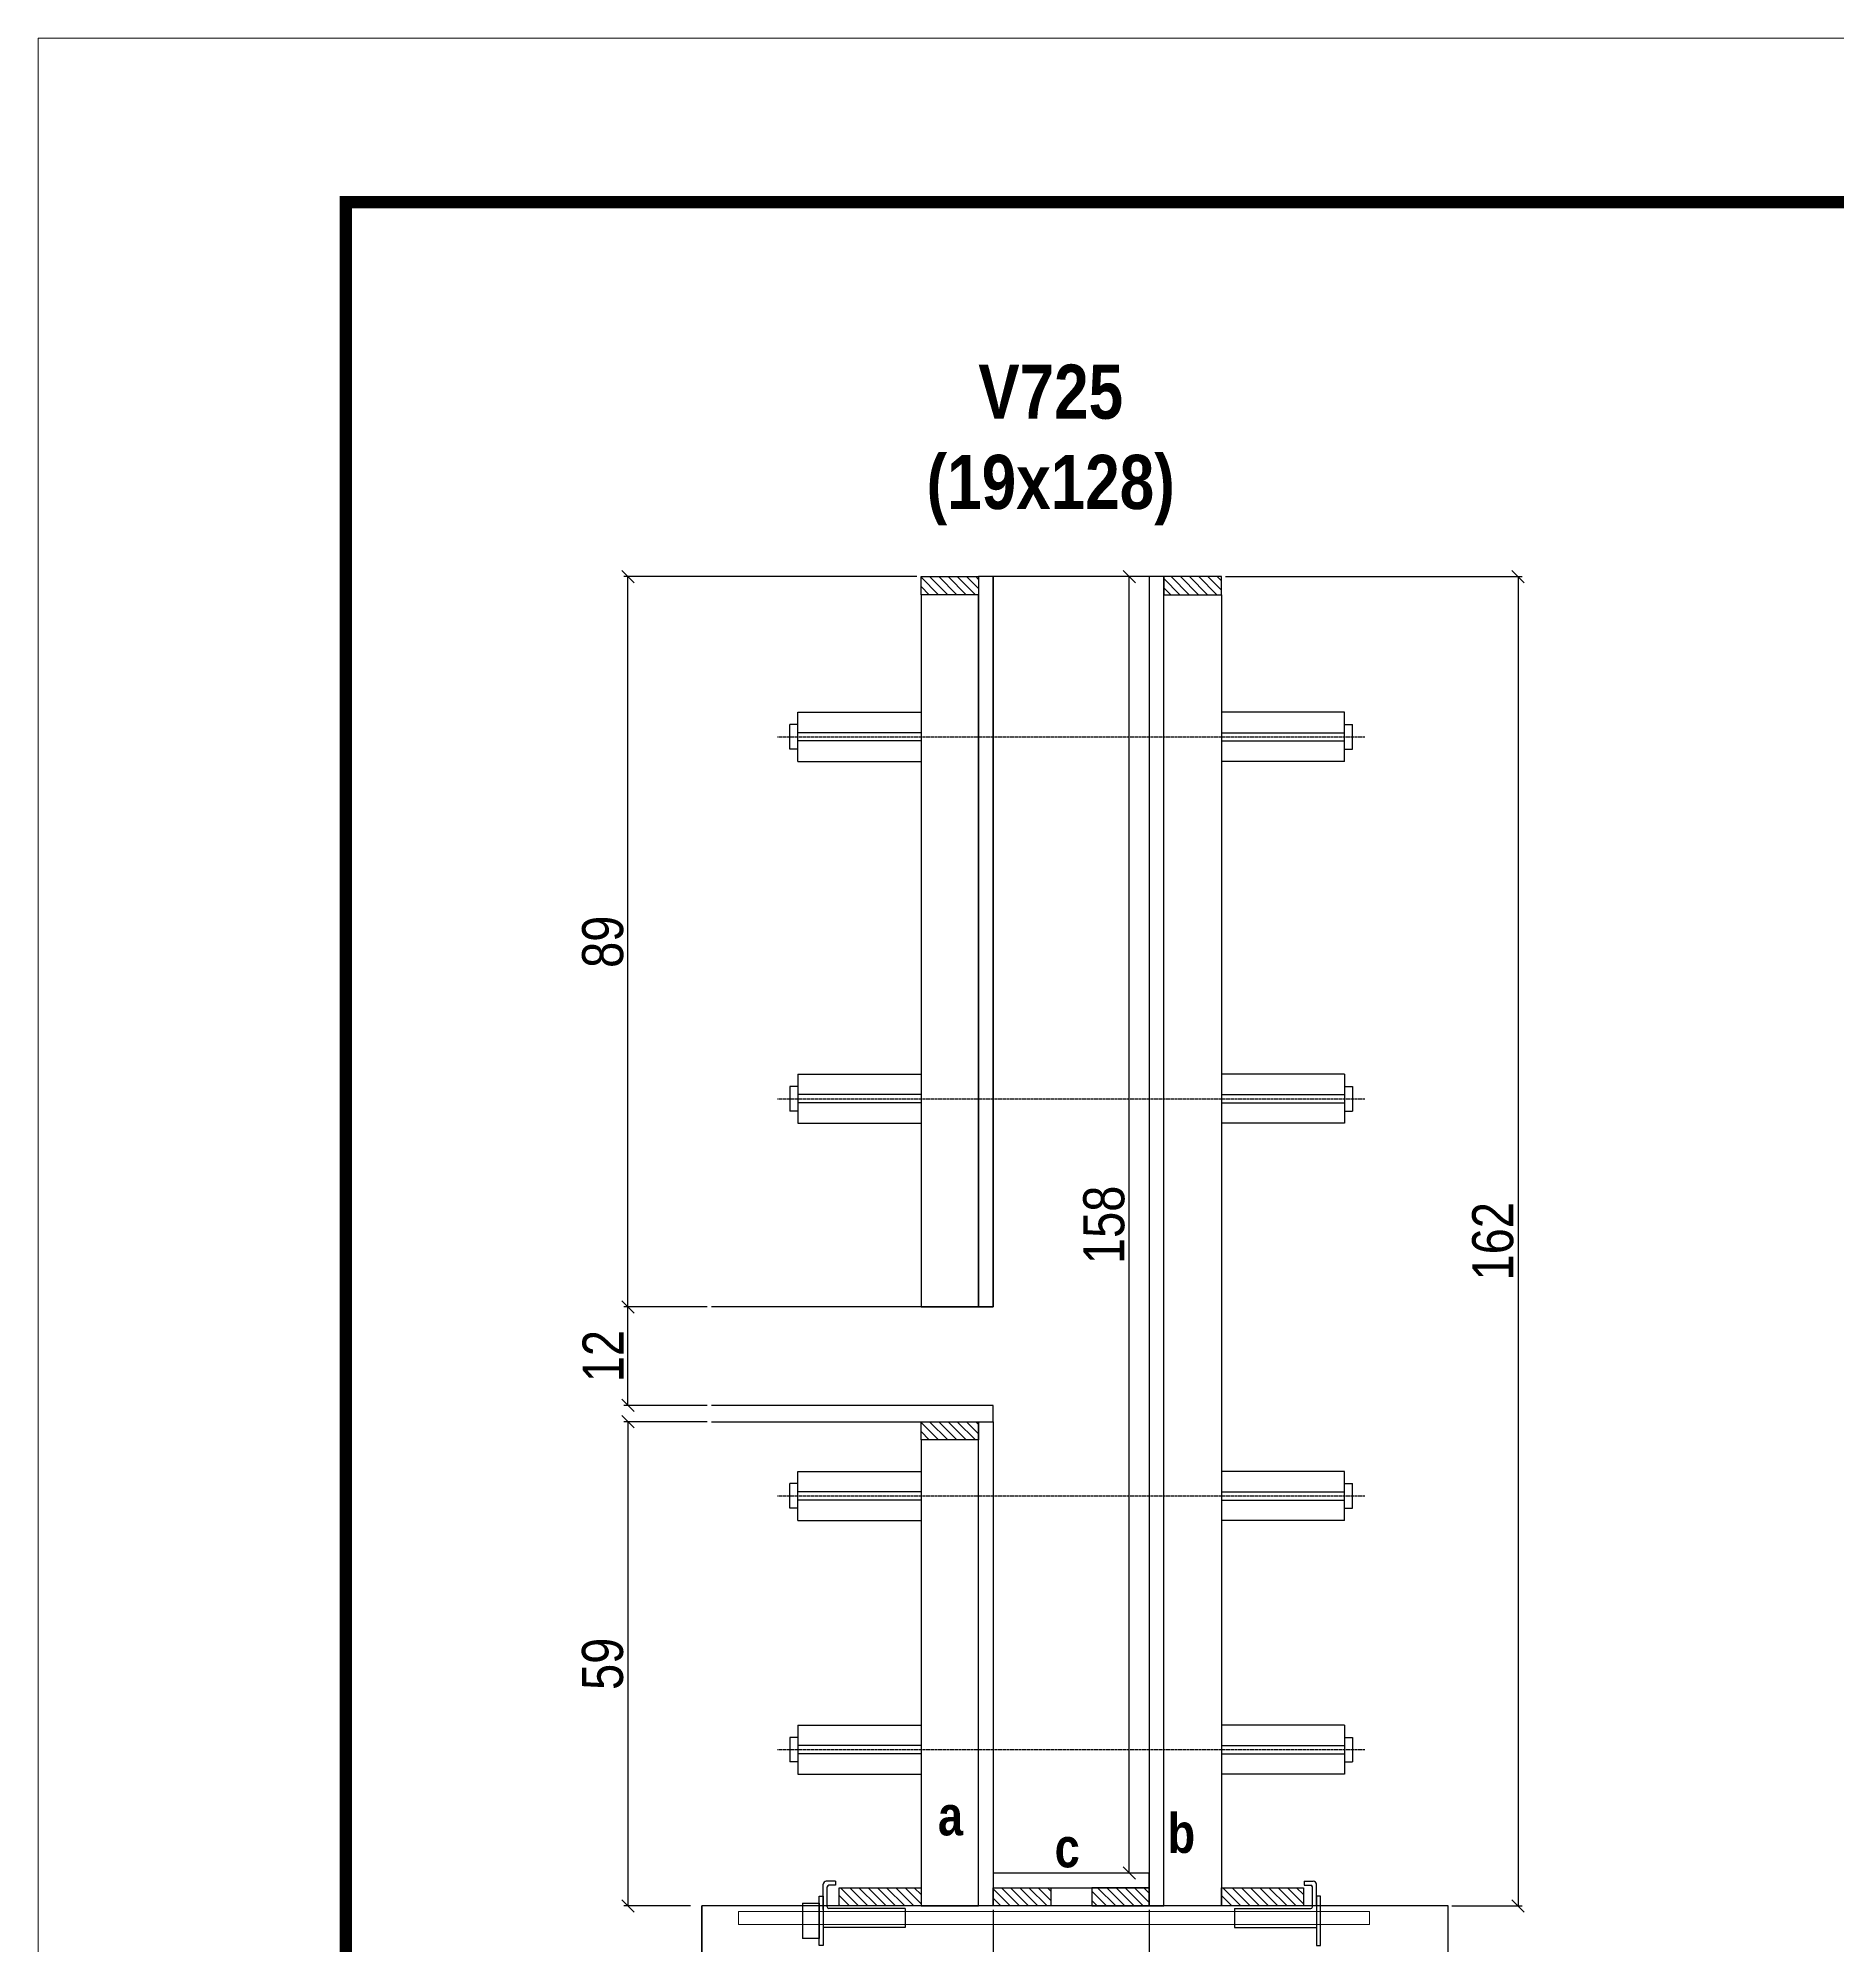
# Model space of a CAD drawing. Extents: x 13154 to 22413, y 1253 to 30260.
# Drawn here: x 13154.4 to 13593.1, y 21364.1 to 21829.1 of the extents above; entities that cross this region are included whole.
import ezdxf

# ---------------------------------------------------------------- set-up
doc = ezdxf.new("R2010")
doc.units = 0
doc.linetypes.add('DASHED', pattern=[0.75, 0.5, -0.25])
doc.linetypes.add('HIDDEN', pattern=[0.375, 0.25, -0.125])
for name, color, linetype in [('barrote', 251, 'Continuous'), ('COTA', 241, 'Continuous'), ('detalhes', 4, 'Continuous'), ('NOMENCLATURA', 7, 'Continuous'), ('Painéis', 200, 'Continuous'), ('presilha', 1, 'Continuous'), ('SARR_2.2x10', 60, 'Continuous'), ('SARR_2.2x7', 40, 'Continuous'), ('SARR_3.5x7', 81, 'Continuous'), ('TENSOR', 3, 'Continuous')]:
    doc.layers.add(name, color=color, linetype=linetype)
for name, color, linetype, lineweight in [('CONCRETO', 251, 'Continuous', 25), ('Folhas', 255, 'Continuous', 9), ('SARRAFO DE PRESSAO', 251, 'DASHED', 9), ('SCO-___-LAJ', 2, 'Continuous', 0)]:
    doc.layers.add(name, color=color, linetype=linetype, lineweight=lineweight)
doc.styles.add('COTA TECNICA 2X', font='techl___.ttf', dxfattribs={"height": 10})
doc.styles.add('TECNICA', font='techb___.ttf', dxfattribs={"height": 10})
doc.dimstyles.new('SECAO', dxfattribs={"dimscale": 0.333333, "dimtxt": 5, "dimasz": 9, "dimexe": 3, "dimexo": 3, "dimgap": 3, "dimtad": 1, "dimdec": 1, "dimlfac": 0.5, "dimzin": 12, "dimdsep": 46, "dimtxsty": 'COTA TECNICA 2X', "dimblk1": 'OBLIQUE', "dimblk2": 'OBLIQUE', "dimsah": 1, "dimcen": 0.9, "dimclrd": 4, "dimclre": 4, "dimclrt": 240, "dimadec": 1, "dimazin": 3, "dimtfac": 1, "dimtdec": 1, "dimtmove": 0, "dimatfit": 3, "dimfxl": 1, "dimtolj": 1, "dimtzin": 12, "dimarcsym": 0})

# ---------------------------------------------------------------- blocks, each defined once
blk = doc.blocks.new('9999999999')
at = {"layer": 'Folhas'}
blk.add_lwpolyline([(98138.98, 34190.21), (99623.98, 34190.21), (99623.98, 35240.21), (98138.98, 35240.21)], close=True, dxfattribs=at)
at = {"layer": 'Folhas', "color": 30, "const_width": 3}
blk.add_lwpolyline([(98213.98, 34230.21), (99583.98, 34230.21), (99583.98, 35200.21), (98213.98, 35200.21)], close=True, dxfattribs=at)
blk = doc.blocks.new('PRESILHA METÁLICA 1')
at = {"layer": 'presilha'}
for p, q in [((12, 21), (8.64, 21)), ((12, 21), (12, 19.5)), ((6, 15.5), (7.5, 15.5)), ((6, -2.5), (6, 15.5)), ((7.5, 10.64), (7.5, 19.86)), ((7.5, 15.5), (7.5, -2.5)), ((9, 11.57), (9, 18.93)), ((12, 19.5), (9.57, 19.5)), ((0, 13), (6, 13)), ((0, 13), (0, 0)), ((6, 13), (6, 0)), ((37.5, 11), (9.57, 11)), ((37.5, 11), (37.5, 4.1)), ((6, 0), (0, 0)), ((37.5, 4.1), (7.5, 4.1)), ((7.5, -2.5), (6, -2.5))]:
    blk.add_line(p, q, dxfattribs=at)
for centre, radius, start, end in [((8.64, 19.86), 1.14, 90, 180), ((9.57, 18.93), 0.57, 90, 180), ((9.57, 11.57), 0.57, 180, 270)]:
    blk.add_arc(centre, radius, start, end, dxfattribs=at)
blk = doc.blocks.new('PRESILHA METÁLICA 2')
at = {"layer": 'presilha'}
for p, q in [((-5.25, 23.5), (-5.25, 22)), ((-5.25, 23.5), (-1.89, 23.5)), ((-5.25, 22), (-2.82, 22)), ((-2.25, 14.07), (-2.25, 21.43)), ((-0.75, 14.64), (-0.75, 22.36)), ((0.75, 18), (-0.75, 18)), ((-0.75, 18), (-0.75, 0)), ((0.75, 0), (0.75, 18)), ((-30.75, 13.5), (-30.75, 6.6)), ((-30.75, 13.5), (-2.82, 13.5)), ((-30.75, 6.6), (-0.75, 6.6)), ((-0.75, 0), (0.75, 0))]:
    blk.add_line(p, q, dxfattribs=at)
for centre, radius, start, end in [((-2.82, 21.43), 0.57, 0, 90), ((-1.89, 22.36), 1.14, 0, 90), ((-2.82, 14.07), 0.57, 270, 0)]:
    blk.add_arc(centre, radius, start, end, dxfattribs=at)
blk = doc.blocks.new('_Oblique')
at = {"color": 0, "linetype": 'ByBlock', "lineweight": -2}
blk.add_line((-0.5, -0.5), (0.5, 0.5), dxfattribs=at)
blk = doc.blocks.new('*D654')
at = {"layer": 'COTA', "color": 4, "lineweight": -2, "transparency": 16777216}
for p, q in [((13317.49, 21491.89), (13297.14, 21491.89)), ((13298.14, 21491.89), (13298.14, 21373.89)), ((13313.37, 21373.89), (13297.14, 21373.89))]:
    blk.add_line(p, q, dxfattribs=at)
at = {"layer": 'Defpoints', "color": 0, "transparency": 16777216}
for p in [(13318.49, 21491.89), (13298.14, 21373.89), (13314.37, 21373.89)]:
    blk.add_point(p, dxfattribs=at)
at = {"layer": 'COTA', "color": 4, "lineweight": -2, "transparency": 16777216, "xscale": 3, "yscale": 3, "zscale": 3}
for p, rotation in [((13298.14, 21491.89), 90), ((13298.14, 21373.89), 270)]:
    blk.add_blockref('_Oblique', p, dxfattribs=dict(at, rotation=rotation))
at = {"layer": 'COTA', "color": 240, "transparency": 16777216, "insert": (13292, 21432.89), "char_height": 10, "attachment_point": 5, "rotation": 90, "style": 'COTA TECNICA 2X'}
blk.add_mtext('\\A1;59', dxfattribs=at)
blk = doc.blocks.new('*D655')
at = {"layer": 'COTA', "color": 4, "lineweight": -2, "transparency": 16777216}
for p, q in [((13317.49, 21519.89), (13297.14, 21519.89)), ((13298.14, 21495.89), (13298.14, 21519.89)), ((13317.49, 21495.89), (13297.14, 21495.89))]:
    blk.add_line(p, q, dxfattribs=at)
at = {"layer": 'Defpoints', "color": 0, "transparency": 16777216}
for p in [(13298.14, 21519.89), (13318.49, 21519.89), (13318.49, 21495.89)]:
    blk.add_point(p, dxfattribs=at)
at = {"layer": 'COTA', "color": 4, "lineweight": -2, "transparency": 16777216, "xscale": 3, "yscale": 3, "zscale": 3}
for p, rotation in [((13298.14, 21519.89), 90), ((13298.14, 21495.89), 270)]:
    blk.add_blockref('_Oblique', p, dxfattribs=dict(at, rotation=rotation))
at = {"layer": 'COTA', "color": 240, "transparency": 16777216, "insert": (13292.08, 21507.89), "char_height": 10, "attachment_point": 5, "rotation": 90, "style": 'COTA TECNICA 2X'}
blk.add_mtext('\\A1;12', dxfattribs=at)
blk = doc.blocks.new('*D656')
at = {"layer": 'COTA', "color": 4, "lineweight": -2, "transparency": 16777216}
for p, q in [((13443.79, 21697.89), (13516.11, 21697.89)), ((13515.11, 21697.89), (13515.11, 21373.89)), ((13499, 21373.89), (13516.11, 21373.89))]:
    blk.add_line(p, q, dxfattribs=at)
at = {"layer": 'Defpoints', "color": 0, "transparency": 16777216}
for p in [(13442.79, 21697.89), (13498, 21373.89), (13515.11, 21373.89)]:
    blk.add_point(p, dxfattribs=at)
at = {"layer": 'COTA', "color": 4, "lineweight": -2, "transparency": 16777216, "xscale": 3, "yscale": 3, "zscale": 3}
for p, rotation in [((13515.11, 21697.89), 90), ((13515.11, 21373.89), 270)]:
    blk.add_blockref('_Oblique', p, dxfattribs=dict(at, rotation=rotation))
at = {"layer": 'COTA', "color": 240, "transparency": 16777216, "insert": (13509, 21535.89), "char_height": 10, "attachment_point": 5, "rotation": 90, "style": 'COTA TECNICA 2X'}
blk.add_mtext('\\A1;162', dxfattribs=at)
blk = doc.blocks.new('*D676')
at = {"layer": 'COTA', "color": 4, "lineweight": -2, "transparency": 16777216}
for p, q in [((13387.19, 21372.89), (13387.19, 21328.06)), ((13425.19, 21372.89), (13425.19, 21328.06)), ((13387.19, 21329.06), (13425.19, 21329.06))]:
    blk.add_line(p, q, dxfattribs=at)
at = {"layer": 'Defpoints', "color": 0, "transparency": 16777216}
for p in [(13387.19, 21373.89), (13425.19, 21373.89), (13425.19, 21329.06)]:
    blk.add_point(p, dxfattribs=at)
at = {"layer": 'COTA', "color": 4, "lineweight": -2, "transparency": 16777216, "xscale": 3, "yscale": 3, "zscale": 3, "rotation": 180}
blk.add_blockref('_Oblique', (13387.19, 21329.06), dxfattribs=at)
at = {"layer": 'COTA', "color": 4, "lineweight": -2, "transparency": 16777216, "xscale": 3, "yscale": 3, "zscale": 3}
blk.add_blockref('_Oblique', (13425.19, 21329.06), dxfattribs=at)
at = {"layer": 'COTA', "color": 240, "transparency": 16777216, "insert": (13406.19, 21335.15), "char_height": 10, "attachment_point": 5, "style": 'COTA TECNICA 2X'}
blk.add_mtext('\\A1;19', dxfattribs=at)
blk = doc.blocks.new('*D671')
at = {"layer": 'COTA', "color": 4, "lineweight": -2, "transparency": 16777216}
for p, q in [((13368.59, 21697.89), (13297.14, 21697.89)), ((13298.14, 21519.89), (13298.14, 21697.89)), ((13317.49, 21519.89), (13297.14, 21519.89))]:
    blk.add_line(p, q, dxfattribs=at)
at = {"layer": 'Defpoints', "color": 0, "transparency": 16777216}
for p in [(13298.14, 21697.89), (13369.59, 21697.89), (13318.49, 21519.89)]:
    blk.add_point(p, dxfattribs=at)
at = {"layer": 'COTA', "color": 4, "lineweight": -2, "transparency": 16777216, "xscale": 3, "yscale": 3, "zscale": 3}
for p, rotation in [((13298.14, 21697.89), 90), ((13298.14, 21519.89), 270)]:
    blk.add_blockref('_Oblique', p, dxfattribs=dict(at, rotation=rotation))
at = {"layer": 'COTA', "color": 240, "transparency": 16777216, "insert": (13292.04, 21608.89), "char_height": 10, "attachment_point": 5, "rotation": 90, "style": 'COTA TECNICA 2X'}
blk.add_mtext('\\A1;89', dxfattribs=at)
blk = doc.blocks.new('*D672')
at = {"layer": 'COTA', "color": 4, "lineweight": -2, "transparency": 16777216}
for p, q in [((13424.19, 21697.89), (13419.34, 21697.89)), ((13420.34, 21381.89), (13420.34, 21697.89)), ((13424.19, 21381.89), (13419.34, 21381.89))]:
    blk.add_line(p, q, dxfattribs=at)
at = {"layer": 'Defpoints', "color": 0, "transparency": 16777216}
for p in [(13420.34, 21697.89), (13425.19, 21697.89), (13425.19, 21381.89)]:
    blk.add_point(p, dxfattribs=at)
at = {"layer": 'COTA', "color": 4, "lineweight": -2, "transparency": 16777216, "xscale": 3, "yscale": 3, "zscale": 3}
for p, rotation in [((13420.34, 21697.89), 90), ((13420.34, 21381.89), 270)]:
    blk.add_blockref('_Oblique', p, dxfattribs=dict(at, rotation=rotation))
at = {"layer": 'COTA', "color": 240, "transparency": 16777216, "insert": (13414.2, 21539.89), "char_height": 10, "attachment_point": 5, "rotation": 90, "style": 'COTA TECNICA 2X'}
blk.add_mtext('\\A1;158', dxfattribs=at)

msp = doc.modelspace()

# ---------------------------------------------------------------- hatches: boundary and pattern name
at = {"layer": 'SARR_2.2x10'}
h = msp.add_hatch(dxfattribs=at)
h.set_pattern_fill('ANSI31', color=256, scale=0.5, angle=90)
h.set_pattern_definition([(135, (46543.126, -102138.2828), (-1.122532015, -1.122532015), [])])
h.paths.add_polyline_path([(13349.59, 21378.29), (13349.59, 21373.89), (13369.59, 21373.89), (13369.59, 21378.29)])
h = msp.add_hatch(dxfattribs=at)
h.set_pattern_fill('ANSI31', color=256, scale=0.5, angle=90)
h.set_pattern_definition([(135, (46636.326, -102138.2828), (-1.122532015, -1.122532015), [])])
h.paths.add_polyline_path([(13442.79, 21378.29), (13442.79, 21373.89), (13462.79, 21373.89), (13462.79, 21378.29)])
at = {"layer": 'SARR_2.2x7'}
h = msp.add_hatch(dxfattribs=at)
h.set_pattern_fill('ANSI31', color=256, scale=0.5, angle=90)
h.set_pattern_definition([(135, (46549.126, -101818.6828), (-1.122532015, -1.122532015), [])])
h.paths.add_polyline_path([(13383.59, 21697.89), (13383.59, 21693.49), (13369.59, 21693.49), (13369.59, 21697.89)])
h = msp.add_hatch(dxfattribs=at)
h.set_pattern_fill('ANSI31', color=256, scale=0.5, angle=90)
h.set_pattern_definition([(135, (46545.126, -101818.6828), (-1.122532015, -1.122532015), [])])
h.paths.add_polyline_path([(13428.79, 21697.89), (13428.79, 21693.49), (13442.79, 21693.49), (13442.79, 21697.89)])
h = msp.add_hatch(dxfattribs=at)
h.set_pattern_fill('ANSI31', color=256, scale=0.5, angle=90)
h.set_pattern_definition([(135, (46549.126, -102024.6828), (-1.122532015, -1.122532015), [])])
h.paths.add_polyline_path([(13383.59, 21491.89), (13383.59, 21487.49), (13369.59, 21487.49), (13369.59, 21491.89)])
h = msp.add_hatch(dxfattribs=at)
h.set_pattern_fill('ANSI31', color=256, scale=0.5, angle=90)
h.set_pattern_definition([(135, (46622.726, -102138.2828), (-1.122532015, -1.122532015), [])])
h.paths.add_polyline_path([(13401.19, 21373.89), (13401.19, 21378.29), (13387.19, 21378.29), (13387.19, 21373.89)])
h = msp.add_hatch(dxfattribs=at)
h.set_pattern_fill('ANSI31', color=256, scale=0.5, angle=90)
h.set_pattern_definition([(135, (46632.726, -102138.2828), (-1.122532015, -1.122532015), [])])
h.paths.add_polyline_path([(13411.19, 21373.89), (13411.19, 21378.29), (13425.19, 21378.29), (13425.19, 21373.89)])

# ---------------------------------------------------------------- linework, layer by layer
at = {"ltscale": 3}
for p, q in [((13339.59, 21652.86), (13339.59, 21664.86)), ((13339.59, 21664.86), (13369.59, 21664.86)), ((13472.79, 21664.86), (13442.79, 21664.86)), ((13472.79, 21652.86), (13472.79, 21664.86)), ((13337.59, 21655.86), (13337.59, 21661.86)), ((13339.59, 21661.86), (13337.59, 21661.86)), ((13369.59, 21659.86), (13339.59, 21659.86)), ((13442.79, 21659.86), (13472.79, 21659.86)), ((13472.79, 21661.86), (13474.79, 21661.86)), ((13474.79, 21655.86), (13474.79, 21661.86)), ((13339.59, 21655.86), (13337.59, 21655.86)), ((13369.59, 21657.86), (13339.59, 21657.86)), ((13442.79, 21657.86), (13472.79, 21657.86)), ((13472.79, 21655.86), (13474.79, 21655.86)), ((13339.59, 21652.86), (13369.59, 21652.86)), ((13472.79, 21652.86), (13442.79, 21652.86)), ((13339.59, 21576.64), (13339.59, 21564.64)), ((13339.59, 21576.64), (13369.59, 21576.64)), ((13472.79, 21576.64), (13442.79, 21576.64)), ((13472.79, 21576.64), (13472.79, 21564.64)), ((13337.59, 21573.64), (13337.59, 21567.64)), ((13339.59, 21573.64), (13337.59, 21573.64)), ((13369.59, 21571.64), (13339.59, 21571.64)), ((13442.79, 21571.64), (13472.79, 21571.64)), ((13472.79, 21573.64), (13474.79, 21573.64)), ((13474.79, 21573.64), (13474.79, 21567.64)), ((13339.59, 21567.64), (13337.59, 21567.64)), ((13369.59, 21569.64), (13339.59, 21569.64)), ((13442.79, 21569.64), (13472.79, 21569.64)), ((13472.79, 21567.64), (13474.79, 21567.64)), ((13339.59, 21564.64), (13369.59, 21564.64)), ((13472.79, 21564.64), (13442.79, 21564.64)), ((13339.59, 21467.81), (13339.59, 21479.81)), ((13339.59, 21479.81), (13369.59, 21479.81)), ((13472.79, 21479.81), (13442.79, 21479.81)), ((13472.79, 21467.81), (13472.79, 21479.81)), ((13337.59, 21470.81), (13337.59, 21476.81)), ((13339.59, 21476.81), (13337.59, 21476.81)), ((13369.59, 21474.81), (13339.59, 21474.81)), ((13442.79, 21474.81), (13472.79, 21474.81)), ((13472.79, 21476.81), (13474.79, 21476.81)), ((13474.79, 21470.81), (13474.79, 21476.81)), ((13339.59, 21470.81), (13337.59, 21470.81)), ((13369.59, 21472.81), (13339.59, 21472.81)), ((13442.79, 21472.81), (13472.79, 21472.81)), ((13472.79, 21470.81), (13474.79, 21470.81)), ((13339.59, 21467.81), (13369.59, 21467.81)), ((13472.79, 21467.81), (13442.79, 21467.81)), ((13339.59, 21417.97), (13339.59, 21405.97)), ((13339.59, 21417.97), (13369.59, 21417.97)), ((13472.79, 21417.97), (13442.79, 21417.97)), ((13472.79, 21417.97), (13472.79, 21405.97)), ((13337.59, 21414.97), (13337.59, 21408.97)), ((13339.59, 21414.97), (13337.59, 21414.97)), ((13472.79, 21414.97), (13474.79, 21414.97)), ((13474.79, 21414.97), (13474.79, 21408.97)), ((13339.59, 21408.97), (13337.59, 21408.97)), ((13369.59, 21412.97), (13339.59, 21412.97)), ((13369.59, 21410.97), (13339.59, 21410.97)), ((13442.79, 21412.97), (13472.79, 21412.97)), ((13442.79, 21410.97), (13472.79, 21410.97)), ((13472.79, 21408.97), (13474.79, 21408.97)), ((13339.59, 21405.97), (13369.59, 21405.97)), ((13472.79, 21405.97), (13442.79, 21405.97))]:
    msp.add_line(p, q, dxfattribs=at)
at = {"layer": 'barrote', "elevation": 0}
msp.add_lwpolyline([(13316.13, 21353.89), (13498.05, 21353.89), (13498.05, 21373.89), (13316.13, 21373.89)], close=True, dxfattribs=at)
at = {"layer": 'CONCRETO', "linetype": 'Continuous'}
for p, q in [((13425.19, 21697.89), (13387.19, 21697.89)), ((13387.19, 21697.89), (13387.19, 21519.89)), ((13387.19, 21519.89), (13318.49, 21519.89))]:
    msp.add_line(p, q, dxfattribs=at)
at = {"layer": 'detalhes', "color": 250}
msp.add_line((13316.13, 21353.89), (13316.13, 21373.89), dxfattribs=at)
at = {"layer": 'Painéis', "linetype": 'Continuous', "elevation": 0}
for points in [[(13383.59, 21519.89), (13387.19, 21519.89), (13387.19, 21697.89), (13383.59, 21697.89)], [(13428.79, 21373.89), (13428.79, 21697.89), (13425.19, 21697.89), (13425.19, 21373.89)], [(13383.59, 21373.89), (13383.59, 21491.89), (13387.19, 21491.89), (13387.19, 21373.89)], [(13425.19, 21381.89), (13387.19, 21381.89), (13387.19, 21378.29), (13425.19, 21378.29)]]:
    msp.add_lwpolyline(points, close=True, dxfattribs=at)
msp.add_lwpolyline([(13318.49, 21491.89), (13387.19, 21491.89), (13387.19, 21495.89), (13318.49, 21495.89)], dxfattribs=at)
at = {"layer": 'SARR_2.2x10', "elevation": 0}
for points in [[(13349.59, 21378.29), (13369.59, 21378.29), (13369.59, 21373.89), (13349.59, 21373.89)], [(13442.79, 21378.29), (13462.79, 21378.29), (13462.79, 21373.89), (13442.79, 21373.89)]]:
    msp.add_lwpolyline(points, close=True, dxfattribs=at)
at = {"layer": 'SARR_2.2x7', "elevation": 0}
for points in [[(13369.59, 21697.89), (13383.59, 21697.89), (13383.59, 21693.49), (13369.59, 21693.49)], [(13442.79, 21697.89), (13428.79, 21697.89), (13428.79, 21693.49), (13442.79, 21693.49)], [(13369.59, 21491.89), (13383.59, 21491.89), (13383.59, 21487.49), (13369.59, 21487.49)], [(13387.19, 21378.29), (13401.19, 21378.29), (13401.19, 21373.89), (13387.19, 21373.89)], [(13425.19, 21378.29), (13411.19, 21378.29), (13411.19, 21373.89), (13425.19, 21373.89)]]:
    msp.add_lwpolyline(points, close=True, dxfattribs=at)
at = {"layer": 'SARR_3.5x7'}
for points in [[(13383.59, 21693.49), (13369.59, 21693.49), (13369.59, 21519.89), (13383.59, 21519.89)], [(13383.59, 21487.49), (13369.59, 21487.49), (13369.59, 21373.89), (13383.59, 21373.89)]]:
    msp.add_lwpolyline(points, close=True, dxfattribs=at)
at = {"layer": 'SARR_3.5x7', "elevation": 0}
msp.add_lwpolyline([(13428.79, 21693.49), (13442.79, 21693.49), (13442.79, 21373.89), (13428.79, 21373.89)], close=True, dxfattribs=at)
at = {"layer": 'SCO-___-LAJ', "color": 1, "elevation": 0}
msp.add_lwpolyline([(13325.13, 21372.55), (13478.92, 21372.55), (13478.92, 21369.35), (13325.13, 21369.35)], close=True, dxfattribs=at)
at = {"layer": 'TENSOR', "linetype": 'HIDDEN', "ltscale": 0.5}
for p, q in [((13334.59, 21658.86), (13477.79, 21658.86)), ((13334.59, 21570.64), (13477.79, 21570.64)), ((13334.59, 21473.81), (13477.79, 21473.81)), ((13334.59, 21411.97), (13477.79, 21411.97))]:
    msp.add_line(p, q, dxfattribs=at)

# ---------------------------------------------------------------- block references
at = {"layer": 'presilha', "xscale": 0.6666666666666666, "yscale": 0.6666666666666666, "zscale": 0.6666666666666666}
for name, p in [('PRESILHA METÁLICA 1', (13340.72, 21365.92)), ('PRESILHA METÁLICA 2', (13466.47, 21364.25))]:
    msp.add_blockref(name, p, dxfattribs=at)
at = {"layer": 'SARRAFO DE PRESSAO', "color": 6, "linetype": 'ByBlock'}
msp.add_blockref('9999999999', (-84984.6, -13411.06), dxfattribs=at)

# ---------------------------------------------------------------- texts
at = {"layer": 'detalhes', "style": 'TECNICA'}
for s, p in [('a', (13373.71, 21391.08)), ('b', (13429.69, 21386.81)), ('c', (13402.16, 21383.29))]:
    msp.add_text(s, height=9.6, dxfattribs=at).set_placement(p)
at = {"layer": 'NOMENCLATURA', "insert": (13401.19, 21749.58), "char_height": 13.2, "attachment_point": 2, "style": 'TECNICA'}
msp.add_mtext_dynamic_manual_height_columns('V725\\P(19x128)', width=300.2766, gutter_width=1, heights=[0], dxfattribs=at)

# ---------------------------------------------------------------- dimensions: what is measured, and where the dimension line sits
at = {"layer": 'COTA'}
for base, p1, p2, picture, middle in [((13298.14, 21697.89), (13318.49, 21519.89), (13369.59, 21697.89), '*D671', (13292.04, 21608.89)), ((13420.34, 21697.89), (13425.19, 21381.89), (13425.19, 21697.89), '*D672', (13414.2, 21539.89)), ((13515.11, 21373.89, 0), (13442.79, 21697.89), (13498, 21373.89, 0), '*D656', (13509, 21535.89, 0)), ((13298.14, 21519.89), (13318.49, 21495.89), (13318.49, 21519.89), '*D655', (13292.08, 21507.89)), ((13298.14, 21373.89, 0), (13318.49, 21491.89), (13314.37, 21373.89, 0), '*D654', (13292, 21432.89, 0))]:
    dim = msp.add_linear_dim(base=base, p1=p1, p2=p2, angle=90, dimstyle='SECAO', dxfattribs=at)
    dim.commit()
    dim.dimension.update_dxf_attribs({"geometry": picture, "text_midpoint": middle})
dim = msp.add_linear_dim(base=(13425.19, 21329.06), p1=(13387.19, 21373.89), p2=(13425.19, 21373.89), dimstyle='SECAO', dxfattribs=at)
dim.commit()
dim.dimension.update_dxf_attribs({"geometry": '*D676', "text_midpoint": (13406.19, 21335.15)})

doc.saveas('drawing.dxf')
